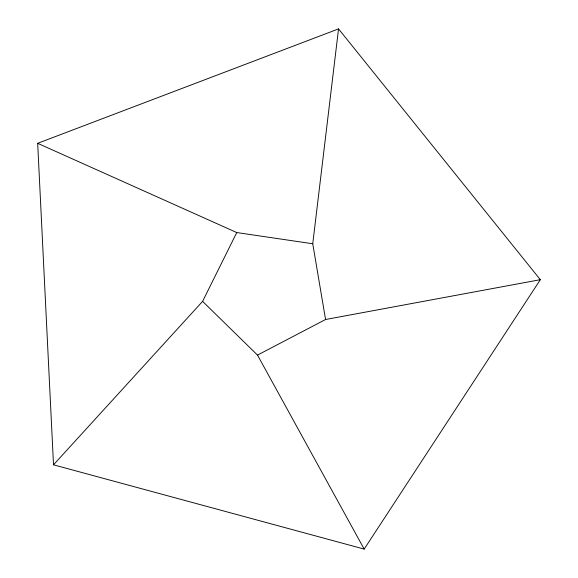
<?xml version="1.0" encoding="UTF-8"?>
<svg xmlns="http://www.w3.org/2000/svg" width="578" height="578" viewBox="0 0 578 578"><rect width="100%" height="100%" fill="white"/><g stroke="black" fill="none" stroke-linecap="round" stroke-linejoin="round"><path stroke-width="0.87" d="M312.749 243.764L236.749 232.551L202.603 301.362L257.499 355.102L325.566 319.504L312.749 243.764L338.542 28.9L37.671 143.315L53.516 464.82L364.176 549.1L540.329 279.687L338.542 28.9M53.516 464.82L202.603 301.362M325.566 319.504L540.329 279.687M37.671 143.315L236.749 232.551M257.499 355.102L364.176 549.1"/></g></svg>
